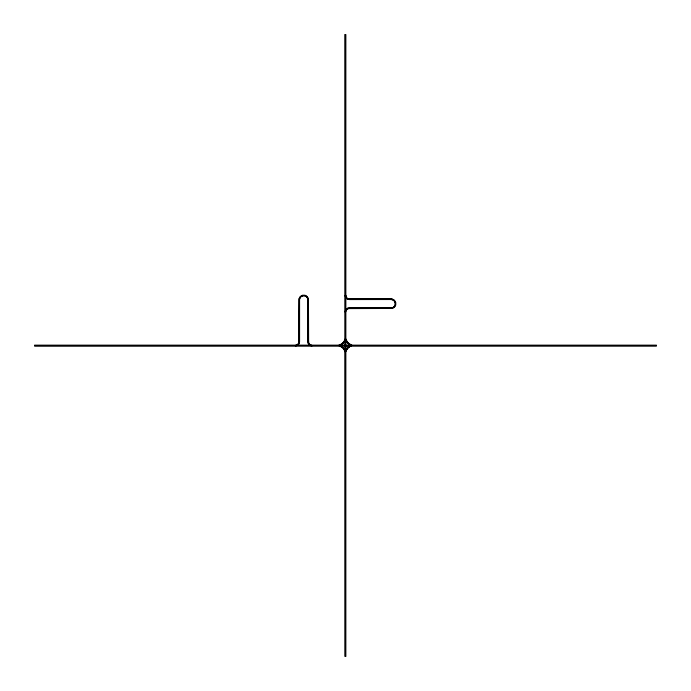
<?xml version="1.0" encoding="UTF-8"?>
<svg xmlns="http://www.w3.org/2000/svg" width="691" height="691" viewBox="0 0 691 691"><rect width="100%" height="100%" fill="white"/><g stroke="black" fill="none" stroke-linecap="round" stroke-linejoin="round"><path stroke-width="1.04" d="M345.846 310.717L345.871 310.656A3.74 3.74 0 0 1 346.355 309.81M298.987 343.764L299.229 343.272M345.802 310.397L345.932 310.129A3.921 3.921 0 0 1 346.217 309.706M344.049 341.38L345.189 338.987L345.716 339.246L344.524 341.656M345.198 339.506L344.222 341.475A7.428 7.428 0 0 1 341.501 344.196L339.48 345.198M345.155 340.473L344.559 341.674A7.817 7.817 0 0 1 341.7 344.533L339.324 345.664L339.082 345.172M345.794 295.351L345.828 295.852A3.481 3.481 0 0 0 348.869 298.84L392.324 299.039A4.872 4.872 0 0 1 392.324 308.445L348.869 308.592A3.524 3.524 0 0 0 345.828 311.624L345.155 312.09A4.172 4.172 0 0 1 345.716 310L346.018 309.542A4.172 4.172 0 0 1 349.326 307.91L391.063 307.953A4.172 4.172 0 0 0 395.235 303.738A4.172 4.172 0 0 0 391.063 299.566M345.75 310.017L346.053 309.568M297.441 345.25L297.89 344.947A4.172 4.172 0 0 0 299.548 341.674L299.548 299.937A4.172 4.172 0 0 1 303.72 295.765A4.172 4.172 0 0 1 307.892 299.937L307.892 341.674A4.172 4.172 0 0 0 309.525 344.982L309.983 345.293A4.172 4.172 0 0 0 312.073 345.846L311.606 345.172A3.481 3.481 0 0 1 308.618 342.131L308.428 298.676A4.872 4.872 0 0 0 299.022 298.676L298.866 342.131A3.524 3.524 0 0 1 295.834 345.172L295.377 345.846A4.172 4.172 0 0 0 297.458 345.284L297.916 344.982M347.236 308.471L347.728 308.229M349.577 344.066L351.857 345.198L349.594 344.04A7.186 7.186 0 0 1 346.968 341.406L345.837 339.108L345.31 339.367L346.459 341.7A7.774 7.774 0 0 0 349.3 344.541L351.538 345.802L349.542 346.796M339.065 345.137L341.406 344.032A7.186 7.186 0 0 0 344.023 341.363M351.296 345.327L347.625 347.53L345.319 351.399L345.802 351.633L346.891 349.447A7.186 7.186 0 0 1 349.56 346.83M296.741 345.155L296.802 345.129A3.74 3.74 0 0 0 297.648 344.645M345.837 295.342L345.155 295.394A4.129 4.129 0 0 0 345.75 297.458L346.018 297.933A4.129 4.129 0 0 0 349.326 299.523M345.155 34.55L345.846 34.55L345.846 656.45L345.155 656.45L345.155 34.55L345.198 345.155M391.106 298.918L348.869 298.883M349.326 299.566L391.063 299.523M34.55 345.846L656.45 345.846L656.45 345.155L34.55 345.155L34.55 345.846L345.155 345.802L345.198 656.45M345.846 345.802L656.45 345.802M310.7 345.155L310.639 345.129A3.74 3.74 0 0 1 309.793 344.645M347.236 299.004L347.728 299.246M351.417 345.198L349.482 344.239A7.428 7.428 0 0 1 346.761 341.518L345.802 339.575M339.514 345.802L341.544 346.804A7.428 7.428 0 0 1 344.256 349.525L345.198 351.425M345.75 297.458L346.053 297.907M345.802 339.134L346.934 341.423M345.846 340.551L346.424 341.717M345.673 351.598L344.602 349.326A7.817 7.817 0 0 0 341.734 346.467L339.316 345.319L339.074 345.802L341.44 346.977A7.186 7.186 0 0 1 344.058 349.637L345.155 351.857M308.212 343.272L308.454 343.764M345.846 296.759L345.871 296.819A3.74 3.74 0 0 0 346.355 297.666M308.583 341.648L308.618 342.131M299.505 299.937L299.505 341.674M346.321 349.499A8.698 8.698 0 0 1 349.499 346.321M341.622 346.666A7.584 7.584 0 0 1 344.394 349.447M346.424 349.171A7.774 7.774 0 0 1 349.266 346.329M346.588 349.266A7.584 7.584 0 0 1 349.361 346.493M298.141 344.446A3.921 3.921 0 0 0 299.289 341.665L299.436 298.788A4.431 4.431 0 0 1 308.005 298.788L308.151 341.665A3.921 3.921 0 0 0 309.3 344.446M309.421 344.317A3.74 3.74 0 0 1 308.359 342.166L308.169 298.745A4.612 4.612 0 0 0 299.272 298.745L299.082 342.166A3.74 3.74 0 0 1 298.02 344.317M346.554 298.158A3.921 3.921 0 0 0 349.335 299.307L392.212 299.453A4.431 4.431 0 0 1 392.212 308.022L349.335 308.169A3.921 3.921 0 0 0 346.554 309.318M346.683 298.037A3.74 3.74 0 0 0 348.834 299.099L392.255 299.289A4.612 4.612 0 0 1 392.255 308.186L348.834 308.376A3.74 3.74 0 0 0 346.683 309.438M344.36 341.561L341.579 344.334A7.584 7.584 0 0 0 344.36 341.561M347.262 348.54L346.727 349.344A7.428 7.428 0 0 1 349.439 346.632L347.262 348.54M349.404 344.377L346.623 341.596A7.584 7.584 0 0 0 349.404 344.377"/></g></svg>
